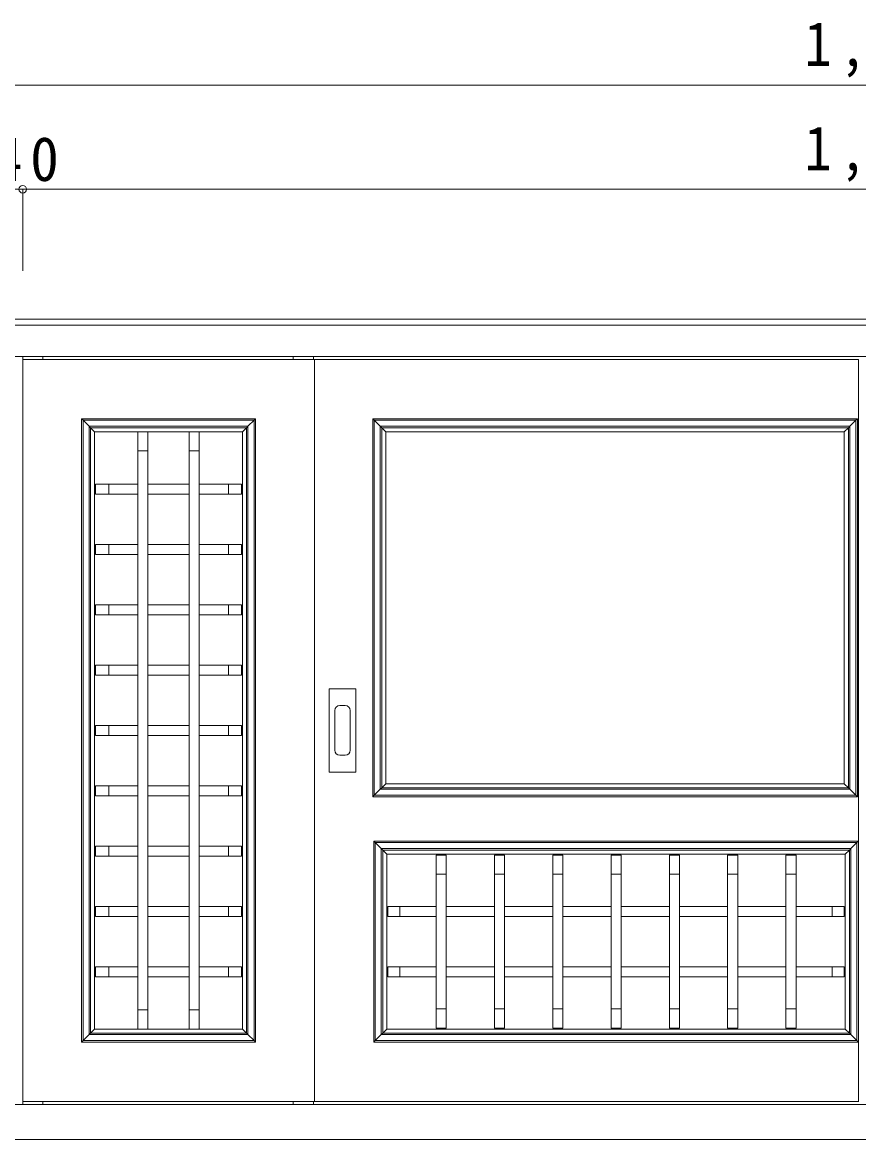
# Model space of a CAD drawing. Units: millimetres at full size, sheet at 1:15; details may follow other scales. Extents: x -2920 to 2930, y -2153 to 2088.
# Drawn here: x -1964 to -1132, y -138 to 973 of the extents above; entities that cross this region are included whole.
import ezdxf

# ---------------------------------------------------------------- set-up
doc = ezdxf.new("R2010")
doc.units = ezdxf.units.MM
doc.header["$LTSCALE"] = 15
doc.header["$PDMODE"] = 32
doc.header["$PDSIZE"] = 7.5
doc.layers.add('2-2', color=7, linetype='Continuous', lineweight=18)
doc.styles.add('ＭＳ ゴシック', font='')
doc.styles.get('ＭＳ ゴシック').set_extended_font_data('MS Gothic')

msp = doc.modelspace()

# ---------------------------------------------------------------- linework, layer by layer
at = {"layer": '2-2', "color": 4}
for p, q in [((-2003.61, 910.98), (-203.61, 910.98)), ((-2003.61, 807.31), (-1963.61, 807.31)), ((-1963.61, 807.31), (-243.61, 807.31))]:
    msp.add_line(p, q, dxfattribs=at)
at = {"layer": '2-2'}
for p, q in [((-1963.61, 807.31), (-1963.61, 726.16)), ((-2003.61, 678.02), (-203.61, 678.02)), ((-2003.11, 678.02), (-203.61, 678.02)), ((-2003.61, 672.02), (-203.61, 672.02)), ((-203.61, 641.02), (-2003.61, 641.02)), ((-1963.61, 638.02), (-1963.61, -99.98)), ((-1943.61, 638.02), (-1943.61, 641.02)), ((-1694.61, 638.02), (-1694.61, 641.02)), ((-1674.61, 638.02), (-1674.61, 641.02)), ((-1132.61, 638.02), (-1673.61, 638.02)), ((-1673.61, 638.02), (-1673.61, -99.98)), ((-1132.61, -99.98), (-1132.61, 638.02)), ((-1903.61, 577.52), (-1905.11, 579.02)), ((-1905.11, -40.98), (-1905.11, 579.02)), ((-1905.11, 579.02), (-1903.61, 577.52)), ((-1905.11, 579.02), (-1732.11, 579.02)), ((-1732.11, 579.02), (-1733.61, 577.52)), ((-1733.61, 577.52), (-1732.11, 579.02)), ((-1732.11, 579.02), (-1732.11, -40.98)), ((-1615.61, 579.02), (-1614.11, 577.52)), ((-1615.61, 579.02), (-1133.61, 579.02)), ((-1614.11, 577.52), (-1615.61, 579.02)), ((-1615.61, 203.02), (-1615.61, 579.02)), ((-1135.11, 577.52), (-1133.61, 579.02)), ((-1133.61, 579.02), (-1135.11, 577.52)), ((-1133.61, 579.02), (-1133.61, 203.02)), ((-1897.61, 571.52), (-1903.61, 577.52)), ((-1903.61, 577.52), (-1903.61, -39.48)), ((-1903.61, 577.52), (-1897.61, 571.52)), ((-1733.61, 577.52), (-1903.61, 577.52)), ((-1896.11, 570.02), (-1897.61, 571.52)), ((-1897.61, -33.48), (-1897.61, 571.52)), ((-1897.61, 571.52), (-1896.11, 570.02)), ((-1897.61, 571.52), (-1739.61, 571.52)), ((-1892.11, 566.02), (-1896.11, 570.02)), ((-1896.11, -31.98), (-1896.11, 570.02)), ((-1896.11, 570.02), (-1892.11, 566.02)), ((-1896.11, 570.02), (-1741.11, 570.02)), ((-1741.11, 570.02), (-1745.11, 566.02)), ((-1745.11, 566.02), (-1741.11, 570.02)), ((-1739.61, 571.52), (-1741.11, 570.02)), ((-1741.11, 570.02), (-1739.61, 571.52)), ((-1741.11, 570.02), (-1741.11, -31.98)), ((-1733.61, 577.52), (-1739.61, 571.52)), ((-1739.61, 571.52), (-1733.61, 577.52)), ((-1739.61, 571.52), (-1739.61, -33.48)), ((-1733.61, -39.48), (-1733.61, 577.52)), ((-1614.11, 577.52), (-1608.11, 571.52)), ((-1135.11, 577.52), (-1614.11, 577.52)), ((-1608.11, 571.52), (-1614.11, 577.52)), ((-1614.11, 577.52), (-1614.11, 204.52)), ((-1608.11, 571.52), (-1606.61, 570.02)), ((-1608.11, 571.52), (-1141.11, 571.52)), ((-1606.61, 570.02), (-1608.11, 571.52)), ((-1608.11, 210.52), (-1608.11, 571.52)), ((-1606.61, 570.02), (-1602.61, 566.02)), ((-1606.61, 570.02), (-1142.61, 570.02)), ((-1602.61, 566.02), (-1606.61, 570.02)), ((-1606.61, 212.02), (-1606.61, 570.02)), ((-1146.61, 566.02), (-1142.61, 570.02)), ((-1142.61, 570.02), (-1146.61, 566.02)), ((-1142.61, 570.02), (-1141.11, 571.52)), ((-1141.11, 571.52), (-1142.61, 570.02)), ((-1142.61, 570.02), (-1142.61, 212.02)), ((-1141.11, 571.52), (-1135.11, 577.52)), ((-1135.11, 577.52), (-1141.11, 571.52)), ((-1141.11, 571.52), (-1141.11, 210.52)), ((-1135.11, 204.52), (-1135.11, 577.52)), ((-1892.11, 566.02), (-1892.11, -27.98)), ((-1745.11, 566.02), (-1892.11, 566.02)), ((-1849.11, 566.02), (-1849.11, 547.02)), ((-1839.11, 547.02), (-1839.11, 566.02)), ((-1798.11, 566.02), (-1798.11, 547.02)), ((-1788.11, 547.02), (-1788.11, 566.02)), ((-1745.11, -27.98), (-1745.11, 566.02)), ((-1146.61, 566.02), (-1602.61, 566.02)), ((-1602.61, 566.02), (-1602.61, 216.02)), ((-1146.61, 216.02), (-1146.61, 566.02)), ((-1849.11, 547.02), (-1849.11, -8.98)), ((-1849.11, 547.02), (-1839.11, 547.02)), ((-1839.11, 547.02), (-1839.11, -8.98)), ((-1798.11, 547.02), (-1798.11, -8.98)), ((-1798.11, 547.02), (-1788.11, 547.02)), ((-1788.11, 547.02), (-1788.11, -8.98)), ((-1878.11, 514.02), (-1849.11, 514.02)), ((-1839.11, 514.02), (-1798.11, 514.02)), ((-1788.11, 514.02), (-1759.11, 514.02)), ((-1878.11, 504.02), (-1849.11, 504.02)), ((-1839.11, 504.02), (-1798.11, 504.02)), ((-1788.11, 504.02), (-1759.11, 504.02)), ((-1878.11, 454.02), (-1849.11, 454.02)), ((-1839.11, 454.02), (-1798.11, 454.02)), ((-1788.11, 454.02), (-1759.11, 454.02)), ((-1878.11, 444.02), (-1849.11, 444.02)), ((-1839.11, 444.02), (-1798.11, 444.02)), ((-1788.11, 444.02), (-1759.11, 444.02)), ((-1878.11, 394.02), (-1849.11, 394.02)), ((-1839.11, 394.02), (-1798.11, 394.02)), ((-1788.11, 394.02), (-1759.11, 394.02)), ((-1878.11, 384.02), (-1849.11, 384.02)), ((-1839.11, 384.02), (-1798.11, 384.02)), ((-1788.11, 384.02), (-1759.11, 384.02)), ((-1878.11, 334.02), (-1849.11, 334.02)), ((-1839.11, 334.02), (-1798.11, 334.02)), ((-1788.11, 334.02), (-1759.11, 334.02)), ((-1878.11, 324.02), (-1849.11, 324.02)), ((-1839.11, 324.02), (-1798.11, 324.02)), ((-1788.11, 324.02), (-1759.11, 324.02)), ((-1658.86, 310.52), (-1632.36, 310.52)), ((-1658.86, 227.52), (-1658.86, 310.52)), ((-1632.36, 310.52), (-1632.36, 227.52)), ((-1648.36, 293.77), (-1642.86, 293.77)), ((-1653.36, 249.27), (-1653.36, 288.77)), ((-1637.86, 288.77), (-1637.86, 249.27)), ((-1839.11, 274.02), (-1798.11, 274.02)), ((-1788.11, 274.02), (-1759.11, 274.02)), ((-1878.11, 264.02), (-1849.11, 264.02)), ((-1839.11, 264.02), (-1798.11, 264.02)), ((-1788.11, 264.02), (-1759.11, 264.02)), ((-1642.86, 244.27), (-1648.36, 244.27)), ((-1632.36, 227.52), (-1658.86, 227.52)), ((-1878.11, 214.02), (-1849.11, 214.02)), ((-1839.11, 214.02), (-1798.11, 214.02)), ((-1788.11, 214.02), (-1759.11, 214.02)), ((-1606.61, 212.02), (-1608.11, 210.52)), ((-1608.11, 210.52), (-1606.61, 212.02)), ((-1602.61, 216.02), (-1606.61, 212.02)), ((-1606.61, 212.02), (-1602.61, 216.02)), ((-1142.61, 212.02), (-1606.61, 212.02)), ((-1602.61, 216.02), (-1146.61, 216.02)), ((-1142.61, 212.02), (-1146.61, 216.02)), ((-1146.61, 216.02), (-1142.61, 212.02)), ((-1141.11, 210.52), (-1142.61, 212.02)), ((-1142.61, 212.02), (-1141.11, 210.52)), ((-1878.11, 204.02), (-1849.11, 204.02)), ((-1839.11, 204.02), (-1798.11, 204.02)), ((-1788.11, 204.02), (-1759.11, 204.02)), ((-1614.11, 204.52), (-1615.61, 203.02)), ((-1615.61, 203.02), (-1614.11, 204.52)), ((-1133.61, 203.02), (-1615.61, 203.02)), ((-1608.11, 210.52), (-1614.11, 204.52)), ((-1614.11, 204.52), (-1608.11, 210.52)), ((-1614.11, 204.52), (-1135.11, 204.52)), ((-1141.11, 210.52), (-1608.11, 210.52)), ((-1135.11, 204.52), (-1141.11, 210.52)), ((-1141.11, 210.52), (-1135.11, 204.52)), ((-1133.61, 203.02), (-1135.11, 204.52)), ((-1135.11, 204.52), (-1133.61, 203.02)), ((-1613.11, 157.52), (-1614.61, 159.02)), ((-1614.61, -40.98), (-1614.61, 159.02)), ((-1614.61, 159.02), (-1613.11, 157.52)), ((-1614.61, 159.02), (-1132.61, 159.02)), ((-1607.11, 151.52), (-1613.11, 157.52)), ((-1613.11, 157.52), (-1613.11, -39.48)), ((-1613.11, 157.52), (-1607.11, 151.52)), ((-1134.11, 157.52), (-1613.11, 157.52)), ((-1134.11, 157.52), (-1140.11, 151.52)), ((-1140.11, 151.52), (-1134.11, 157.52)), ((-1132.61, 159.02), (-1134.11, 157.52)), ((-1134.11, 157.52), (-1132.61, 159.02)), ((-1134.11, -39.48), (-1134.11, 157.52)), ((-1878.11, 154.02), (-1849.11, 154.02)), ((-1839.11, 154.02), (-1798.11, 154.02)), ((-1788.11, 154.02), (-1759.11, 154.02)), ((-1605.61, 150.02), (-1607.11, 151.52)), ((-1607.11, -33.48), (-1607.11, 151.52)), ((-1607.11, 151.52), (-1605.61, 150.02)), ((-1607.11, 151.52), (-1140.11, 151.52)), ((-1601.61, 146.02), (-1605.61, 150.02)), ((-1605.61, -31.98), (-1605.61, 150.02)), ((-1605.61, 150.02), (-1601.61, 146.02)), ((-1605.61, 150.02), (-1141.61, 150.02)), ((-1601.61, 146.02), (-1601.61, -27.98)), ((-1145.61, 146.02), (-1601.61, 146.02)), ((-1141.61, 150.02), (-1145.61, 146.02)), ((-1145.61, 146.02), (-1141.61, 150.02)), ((-1145.61, -27.98), (-1145.61, 146.02)), ((-1140.11, 151.52), (-1141.61, 150.02)), ((-1141.61, 150.02), (-1140.11, 151.52)), ((-1141.61, 150.02), (-1141.61, -31.98)), ((-1140.11, 151.52), (-1140.11, -33.48)), ((-1878.11, 144.02), (-1849.11, 144.02)), ((-1839.11, 144.02), (-1798.11, 144.02)), ((-1788.11, 144.02), (-1759.11, 144.02)), ((-1552.61, 126.02), (-1552.61, -7.98)), ((-1542.61, 126.02), (-1542.61, -7.98)), ((-1494.61, 126.02), (-1494.61, -7.98)), ((-1484.61, 126.02), (-1484.61, -7.98)), ((-1436.61, 126.02), (-1436.61, -7.98)), ((-1426.61, 126.02), (-1426.61, -7.98)), ((-1378.61, 126.02), (-1378.61, -7.98)), ((-1368.61, 126.02), (-1368.61, -7.98)), ((-1320.61, 126.02), (-1320.61, -7.98)), ((-1310.61, 126.02), (-1310.61, -7.98)), ((-1262.61, 126.02), (-1262.61, -7.98)), ((-1252.61, 126.02), (-1252.61, -7.98)), ((-1204.61, 126.02), (-1204.61, -7.98)), ((-1194.61, 126.02), (-1194.61, -7.98)), ((-1878.11, 94.02), (-1849.11, 94.02)), ((-1839.11, 94.02), (-1798.11, 94.02)), ((-1788.11, 94.02), (-1759.11, 94.02)), ((-1600.61, 94.02), (-1600.61, 84.02)), ((-1552.61, 94.02), (-1588.61, 94.02)), ((-1494.61, 94.02), (-1542.61, 94.02)), ((-1436.61, 94.02), (-1484.61, 94.02)), ((-1378.61, 94.02), (-1426.61, 94.02)), ((-1320.61, 94.02), (-1368.61, 94.02)), ((-1262.61, 94.02), (-1310.61, 94.02)), ((-1204.61, 94.02), (-1252.61, 94.02)), ((-1158.61, 94.02), (-1194.61, 94.02)), ((-1878.11, 84.02), (-1849.11, 84.02)), ((-1839.11, 84.02), (-1798.11, 84.02)), ((-1788.11, 84.02), (-1759.11, 84.02)), ((-1600.61, 84.02), (-1588.61, 84.02)), ((-1494.61, 84.02), (-1542.61, 84.02)), ((-1436.61, 84.02), (-1484.61, 84.02)), ((-1378.61, 84.02), (-1426.61, 84.02)), ((-1320.61, 84.02), (-1368.61, 84.02)), ((-1262.61, 84.02), (-1310.61, 84.02)), ((-1204.61, 84.02), (-1252.61, 84.02)), ((-1158.61, 84.02), (-1194.61, 84.02)), ((-1878.11, 34.02), (-1849.11, 34.02)), ((-1839.11, 34.02), (-1798.11, 34.02)), ((-1788.11, 34.02), (-1759.11, 34.02)), ((-1600.61, 34.02), (-1600.61, 24.02)), ((-1552.61, 34.02), (-1588.61, 34.02)), ((-1494.61, 34.02), (-1542.61, 34.02)), ((-1436.61, 34.02), (-1484.61, 34.02)), ((-1378.61, 34.02), (-1426.61, 34.02)), ((-1320.61, 34.02), (-1368.61, 34.02)), ((-1262.61, 34.02), (-1310.61, 34.02)), ((-1204.61, 34.02), (-1252.61, 34.02)), ((-1158.61, 34.02), (-1194.61, 34.02)), ((-1878.11, 24.02), (-1849.11, 24.02)), ((-1839.11, 24.02), (-1798.11, 24.02)), ((-1788.11, 24.02), (-1759.11, 24.02)), ((-1600.61, 24.02), (-1588.61, 24.02)), ((-1494.61, 24.02), (-1542.61, 24.02)), ((-1436.61, 24.02), (-1484.61, 24.02)), ((-1378.61, 24.02), (-1426.61, 24.02)), ((-1320.61, 24.02), (-1368.61, 24.02)), ((-1262.61, 24.02), (-1310.61, 24.02)), ((-1204.61, 24.02), (-1252.61, 24.02)), ((-1158.61, 24.02), (-1194.61, 24.02)), ((-1849.11, -8.98), (-1849.11, -27.98)), ((-1839.11, -8.98), (-1849.11, -8.98)), ((-1839.11, -27.98), (-1839.11, -8.98)), ((-1798.11, -8.98), (-1798.11, -27.98)), ((-1788.11, -8.98), (-1798.11, -8.98)), ((-1788.11, -27.98), (-1788.11, -8.98)), ((-1897.61, -33.48), (-1896.11, -31.98)), ((-1896.11, -31.98), (-1897.61, -33.48)), ((-1896.11, -31.98), (-1892.11, -27.98)), ((-1892.11, -27.98), (-1896.11, -31.98)), ((-1741.11, -31.98), (-1896.11, -31.98)), ((-1892.11, -27.98), (-1745.11, -27.98)), ((-1745.11, -27.98), (-1741.11, -31.98)), ((-1741.11, -31.98), (-1745.11, -27.98)), ((-1741.11, -31.98), (-1739.61, -33.48)), ((-1739.61, -33.48), (-1741.11, -31.98)), ((-1607.11, -33.48), (-1605.61, -31.98)), ((-1605.61, -31.98), (-1607.11, -33.48)), ((-1605.61, -31.98), (-1601.61, -27.98)), ((-1601.61, -27.98), (-1605.61, -31.98)), ((-1141.61, -31.98), (-1605.61, -31.98)), ((-1601.61, -27.98), (-1145.61, -27.98)), ((-1145.61, -27.98), (-1141.61, -31.98)), ((-1141.61, -31.98), (-1145.61, -27.98)), ((-1141.61, -31.98), (-1140.11, -33.48)), ((-1140.11, -33.48), (-1141.61, -31.98)), ((-1905.11, -40.98), (-1903.61, -39.48)), ((-1903.61, -39.48), (-1905.11, -40.98)), ((-1732.11, -40.98), (-1905.11, -40.98)), ((-1903.61, -39.48), (-1897.61, -33.48)), ((-1897.61, -33.48), (-1903.61, -39.48)), ((-1903.61, -39.48), (-1733.61, -39.48)), ((-1739.61, -33.48), (-1897.61, -33.48)), ((-1739.61, -33.48), (-1733.61, -39.48)), ((-1733.61, -39.48), (-1739.61, -33.48)), ((-1733.61, -39.48), (-1732.11, -40.98)), ((-1732.11, -40.98), (-1733.61, -39.48)), ((-1614.61, -40.98), (-1613.11, -39.48)), ((-1613.11, -39.48), (-1614.61, -40.98)), ((-1132.61, -40.98), (-1614.61, -40.98)), ((-1613.11, -39.48), (-1607.11, -33.48)), ((-1607.11, -33.48), (-1613.11, -39.48)), ((-1613.11, -39.48), (-1134.11, -39.48)), ((-1140.11, -33.48), (-1607.11, -33.48)), ((-1140.11, -33.48), (-1134.11, -39.48)), ((-1134.11, -39.48), (-1140.11, -33.48)), ((-1134.11, -39.48), (-1132.61, -40.98)), ((-1132.61, -40.98), (-1134.11, -39.48)), ((-1963.61, -99.98), (-1963.11, -99.98)), ((-1963.61, -102.98), (-1963.61, -99.98)), ((-1963.11, -99.98), (-1674.11, -99.98)), ((-1943.61, -102.98), (-1943.61, -99.98)), ((-1694.61, -102.98), (-1694.61, -99.98)), ((-1674.61, -102.98), (-1674.61, -99.98)), ((-1674.11, -99.98), (-1673.61, -99.98)), ((-1673.61, -99.98), (-1132.61, -99.98)), ((-1132.11, -99.98), (-1132.61, -99.98)), ((-203.61, -102.98), (-2003.61, -102.98)), ((-203.61, -137.98), (-2003.61, -137.98))]:
    msp.add_line(p, q, dxfattribs=at)
for points in [[(-1673.61, 638.02), (-1963.61, 638.02), (-1963.61, 641.02)], [(-1878.11, 274.02), (-1891.11, 274.02), (-1891.11, 264.02), (-1878.11, 264.02), (-1878.11, 274.02), (-1849.11, 274.02)], [(-1552.61, 84.02), (-1588.61, 84.02), (-1588.61, 94.02), (-1600.61, 94.02)], [(-1552.61, 24.02), (-1588.61, 24.02), (-1588.61, 34.02), (-1600.61, 34.02)]]:
    msp.add_lwpolyline(points, dxfattribs=at)
for points in [[(-1878.11, 514.02), (-1891.11, 514.02), (-1891.11, 504.02), (-1878.11, 504.02)], [(-1746.11, 514.02), (-1759.11, 514.02), (-1759.11, 504.02), (-1746.11, 504.02)], [(-1878.11, 454.02), (-1891.11, 454.02), (-1891.11, 444.02), (-1878.11, 444.02)], [(-1746.11, 454.02), (-1759.11, 454.02), (-1759.11, 444.02), (-1746.11, 444.02)], [(-1878.11, 394.02), (-1891.11, 394.02), (-1891.11, 384.02), (-1878.11, 384.02)], [(-1746.11, 394.02), (-1759.11, 394.02), (-1759.11, 384.02), (-1746.11, 384.02)], [(-1878.11, 334.02), (-1891.11, 334.02), (-1891.11, 324.02), (-1878.11, 324.02)], [(-1746.11, 334.02), (-1759.11, 334.02), (-1759.11, 324.02), (-1746.11, 324.02)], [(-1746.11, 274.02), (-1759.11, 274.02), (-1759.11, 264.02), (-1746.11, 264.02)], [(-1878.11, 214.02), (-1891.11, 214.02), (-1891.11, 204.02), (-1878.11, 204.02)], [(-1746.11, 214.02), (-1759.11, 214.02), (-1759.11, 204.02), (-1746.11, 204.02)], [(-1878.11, 154.02), (-1891.11, 154.02), (-1891.11, 144.02), (-1878.11, 144.02)], [(-1746.11, 154.02), (-1759.11, 154.02), (-1759.11, 144.02), (-1746.11, 144.02)], [(-1542.61, 126.02), (-1542.61, 145.02), (-1552.61, 145.02), (-1552.61, 126.02)], [(-1484.61, 126.02), (-1484.61, 145.02), (-1494.61, 145.02), (-1494.61, 126.02)], [(-1426.61, 126.02), (-1426.61, 145.02), (-1436.61, 145.02), (-1436.61, 126.02)], [(-1368.61, 126.02), (-1368.61, 145.02), (-1378.61, 145.02), (-1378.61, 126.02)], [(-1310.61, 126.02), (-1310.61, 145.02), (-1320.61, 145.02), (-1320.61, 126.02)], [(-1252.61, 126.02), (-1252.61, 145.02), (-1262.61, 145.02), (-1262.61, 126.02)], [(-1194.61, 126.02), (-1194.61, 145.02), (-1204.61, 145.02), (-1204.61, 126.02)], [(-1878.11, 94.02), (-1891.11, 94.02), (-1891.11, 84.02), (-1878.11, 84.02)], [(-1746.11, 94.02), (-1759.11, 94.02), (-1759.11, 84.02), (-1746.11, 84.02)], [(-1158.61, 84.02), (-1146.61, 84.02), (-1146.61, 94.02), (-1158.61, 94.02)], [(-1878.11, 34.02), (-1891.11, 34.02), (-1891.11, 24.02), (-1878.11, 24.02)], [(-1746.11, 34.02), (-1759.11, 34.02), (-1759.11, 24.02), (-1746.11, 24.02)], [(-1158.61, 24.02), (-1146.61, 24.02), (-1146.61, 34.02), (-1158.61, 34.02)], [(-1542.61, -26.98), (-1542.61, -7.98), (-1552.61, -7.98), (-1552.61, -26.98)], [(-1484.61, -26.98), (-1484.61, -7.98), (-1494.61, -7.98), (-1494.61, -26.98)], [(-1426.61, -26.98), (-1426.61, -7.98), (-1436.61, -7.98), (-1436.61, -26.98)], [(-1368.61, -26.98), (-1368.61, -7.98), (-1378.61, -7.98), (-1378.61, -26.98)], [(-1310.61, -26.98), (-1310.61, -7.98), (-1320.61, -7.98), (-1320.61, -26.98)], [(-1252.61, -26.98), (-1252.61, -7.98), (-1262.61, -7.98), (-1262.61, -26.98)], [(-1194.61, -26.98), (-1194.61, -7.98), (-1204.61, -7.98), (-1204.61, -26.98)]]:
    msp.add_lwpolyline(points, close=True, dxfattribs=at)
for centre, start, end in [((-1648.36, 288.77), 90, 180), ((-1642.86, 288.77), 0, 90), ((-1648.36, 249.27), 180, 270), ((-1642.86, 249.27), 270, 0)]:
    msp.add_arc(centre, 5, start, end, dxfattribs=at)
at = {"layer": '2-2', "color": 4}
msp.add_point((-1963.61, 807.31), dxfattribs=at)

# ---------------------------------------------------------------- texts
at = {"layer": '2-2', "char_height": 43.99, "attachment_point": 7, "style": 'ＭＳ ゴシック'}
for s, insert in [('\\T1.28;\\W0.9;1,800', (-1186.11, 918.48)), ('\\T1.28;\\W0.9;1,720', (-1186.11, 814.81)), ('\\T1.27;\\W0.95;40', (-1992.23, 814.81))]:
    msp.add_mtext(s, dxfattribs=dict(at, insert=insert))

doc.saveas('drawing.dxf')
